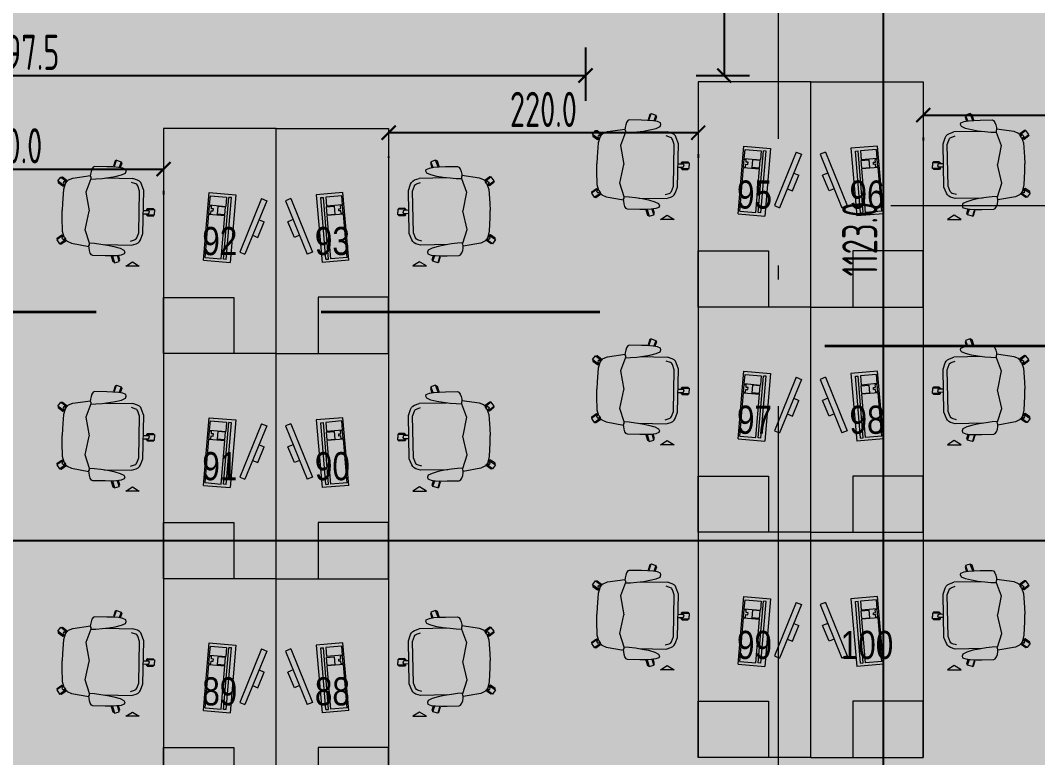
# Model space of a CAD drawing. Extents: x 6529560 to 6558080, y 5579316 to 5588131.
# Drawn here: x 6543841.91 to 6543849.14, y 5579606.23 to 5579611.47 of the extents above; entities that cross this region are included whole.
import ezdxf
from ezdxf.enums import TextEntityAlignment as Align

# ---------------------------------------------------------------- set-up
doc = ezdxf.new("R2010")
doc.units = 0
doc.header["$MEASUREMENT"] = 0
doc.header["$PDSIZE"] = -5
doc.linetypes.add('ACAD_ISO10W100', pattern=[18, 12, -3, 0, -3])
doc.linetypes.add('GR_SOLID', pattern=[0])
doc.layers.get('0').update_dxf_attribs({"color": 2, "linetype": 'CONTINUOUS', "lineweight": 5})
doc.layers.get('Defpoints').update_dxf_attribs({"linetype": 'CONTINUOUS'})
for name, color, linetype, lineweight in [('arch_meble', 5, 'GR_SOLID', 13), ('arch_osie', 181, 'CONTINUOUS', 5), ('arch_powierzchnia', 6, 'CONTINUOUS', 35), ('arch_wymiary', 2, 'CONTINUOUS', 13), ('Szatnia ver poz', 2, 'CONTINUOUS', 5)]:
    doc.layers.add(name, color=color, linetype=linetype, lineweight=lineweight)
doc.styles.add('ISO8', font='iso8.shx', dxfattribs={"width": 0.7})
doc.styles.add('ROMANS', font='romans.shx', dxfattribs={"width": 0.8})
doc.styles.get("Standard").update_dxf_attribs({"font": 'arial.ttf', "width": 0.75})
doc.dimstyles.new('biura', dxfattribs={"dimtxt": 0.25, "dimasz": 0.1, "dimexe": 0.18, "dimexo": 0.0625, "dimgap": 0.04, "dimtad": 1, "dimdec": 1, "dimlfac": 100, "dimzin": 0, "dimdsep": 46, "dimtxsty": 'ISO8', "dimblk": 'ARCHTICK', "dimcen": 0.09, "dimadec": 0, "dimazin": 0, "dimtfac": 1, "dimtdec": 1, "dimtix": 1, "dimtofl": 0, "dimtmove": 0, "dimatfit": 3, "dimldrblk": 'ARCHTICK', "dimfxl": 0.2, "dimfxlon": 1, "dimtolj": 1, "dimtzin": 0, "dimarcsym": 0})
doc.dimstyles.new('D-GB-50', dxfattribs={"dimscale": 50, "dimtxt": 2.5, "dimasz": 2.5, "dimexe": 1, "dimexo": 2, "dimtad": 1, "dimdec": 0, "dimtxsty": 'ROMANS', "dimblk": 'OBLIQUE', "dimcen": 2.5, "dimdle": 1, "dimclrd": 256, "dimclre": 256, "dimclrt": 2, "dimadec": 0, "dimazin": 0, "dimtfac": 1, "dimtdec": 0, "dimtix": 1, "dimtmove": 2, "dimatfit": 3, "dimfxl": 1, "dimarcsym": 0})

# ---------------------------------------------------------------- blocks, each defined once
blk = doc.blocks.new('_ArchTick')
at = {"color": 0, "linetype": 'ByBlock', "const_width": 0.15}
blk.add_lwpolyline([(-0.5, -0.5), (0.5, 0.5)], dxfattribs=at)
blk = doc.blocks.new('*D310')
at = {"layer": 'arch_wymiary', "color": 0, "lineweight": -2, "transparency": 16777216}
for p, q in [((6543827.1929, 5579607.9705), (6543827.1929, 5579607.5906)), ((6543827.1929, 5579607.7706), (6543853.131, 5579607.7706)), ((6543853.131, 5579607.6597), (6543853.131, 5579607.5906))]:
    blk.add_line(p, q, dxfattribs=at)
at = {"layer": 'Defpoints', "color": 0, "transparency": 16777216}
for p in [(6543827.1929, 5579608.9753, -0.0369), (6543853.131, 5579608.941, 7.3022), (6543853.131, 5579607.7706)]:
    blk.add_point(p, dxfattribs=at)
at = {"layer": 'arch_wymiary', "color": 0, "lineweight": -2, "transparency": 16777216, "xscale": 0.1, "yscale": 0.1, "zscale": 0.1, "rotation": 180}
blk.add_blockref('_ArchTick', (6543827.1929, 5579607.7706), dxfattribs=at)
at = {"layer": 'arch_wymiary', "color": 0, "lineweight": -2, "transparency": 16777216, "xscale": 0.1, "yscale": 0.1, "zscale": 0.1}
blk.add_blockref('_ArchTick', (6543853.131, 5579607.7706), dxfattribs=at)
at = {"layer": 'arch_wymiary', "color": 0, "transparency": 16777216, "insert": (6543841.451, 5579607.9356), "char_height": 0.25, "attachment_point": 5, "style": 'ISO8'}
blk.add_mtext('\\A1;2593.8', dxfattribs=at)
blk = doc.blocks.new('*D311')
at = {"layer": 'arch_wymiary', "color": 0, "lineweight": -2, "transparency": 16777216}
for p, q in [((6543848.2434, 5579615.5276), (6543847.8634, 5579615.5276)), ((6543848.0434, 5579615.5276), (6543848.0434, 5579604.2977)), ((6543848.2434, 5579604.2977), (6543847.8634, 5579604.2977))]:
    blk.add_line(p, q, dxfattribs=at)
at = {"layer": 'Defpoints', "color": 0, "transparency": 16777216}
for p in [(6543852.6455, 5579615.5276), (6543848.0434, 5579604.2977), (6543852.6455, 5579604.2977)]:
    blk.add_point(p, dxfattribs=at)
at = {"layer": 'arch_wymiary', "color": 0, "lineweight": -2, "transparency": 16777216, "xscale": 0.1, "yscale": 0.1, "zscale": 0.1}
for p, rotation in [((6543848.0434, 5579615.5276), 90), ((6543848.0434, 5579604.2977), 270)]:
    blk.add_blockref('_ArchTick', p, dxfattribs=dict(at, rotation=rotation))
at = {"layer": 'arch_wymiary', "color": 0, "transparency": 16777216, "insert": (6543847.8784, 5579609.9126), "char_height": 0.25, "attachment_point": 5, "rotation": 90, "style": 'ISO8'}
blk.add_mtext('\\A1;1123.0', dxfattribs=at)
blk = doc.blocks.new('_OBLIQUE')
at = {"color": 0, "linetype": 'ByBlock', "lineweight": -2}
blk.add_line((-0.5, -0.5), (0.5, 0.5), dxfattribs=at)
blk = doc.blocks.new('biurko dostawka')
at = {"layer": 'arch_meble', "color": 0}
for p, q in [((6555863.26, 5577522.73, 7.3), (6555703.26, 5577522.73, 7.3)), ((6555703.26, 5577522.73, 7.3), (6555703.26, 5577442.73, 7.3)), ((6555753.11, 5577512.35, 7.3), (6555754.62, 5577516.06, 7.3)), ((6555754.62, 5577516.06, 7.3), (6555792.6, 5577500.56, 7.3)), ((6555863.26, 5577522.73, 7.3), (6555863.26, 5577442.73, 7.3)), ((6555753.11, 5577512.35, 7.3), (6555791.09, 5577496.86, 7.3)), ((6555768.05, 5577510.58, 7.3), (6555769.56, 5577514.28, 7.3)), ((6555780.68, 5577509.74, 7.3), (6555769.56, 5577514.28, 7.3)), ((6555779.17, 5577506.04, 7.3), (6555780.68, 5577509.74, 7.3)), ((6555791.09, 5577496.86, 7.3), (6555792.6, 5577500.56, 7.3)), ((6555748.8, 5577475.2, 7.3), (6555750.42, 5577494.18, 7.3)), ((6555750.42, 5577494.18, 7.3), (6555798.5, 5577490.1, 7.3)), ((6555751.14, 5577476.01, 7.3), (6555752.11, 5577487.44, 7.3)), ((6555752.11, 5577487.44, 7.3), (6555758.59, 5577486.89, 7.3)), ((6555752.41, 5577490.99, 7.3), (6555752.25, 5577489.12, 7.3)), ((6555796.1, 5577485.4, 7.3), (6555752.25, 5577489.12, 7.3)), ((6555796.25, 5577487.27, 7.3), (6555752.41, 5577490.99, 7.3)), ((6555796.25, 5577487.27, 7.3), (6555796.1, 5577485.4, 7.3)), ((6555796.89, 5577471.12, 7.3), (6555798.5, 5577490.1, 7.3)), ((6555757.62, 5577475.46, 7.3), (6555758.59, 5577486.89, 7.3)), ((6555759.09, 5577486.85, 7.3), (6555758.62, 5577481.39, 7.3)), ((6555758.62, 5577481.39, 7.3), (6555764.1, 5577480.93, 7.3)), ((6555764.57, 5577486.38, 7.3), (6555759.09, 5577486.85, 7.3)), ((6555764.09, 5577474.91, 7.3), (6555765.06, 5577486.34, 7.3)), ((6555764.57, 5577486.38, 7.3), (6555764.1, 5577480.93, 7.3)), ((6555795.95, 5577483.72, 7.3), (6555765.06, 5577486.34, 7.3)), ((6555794.98, 5577472.28, 7.3), (6555795.95, 5577483.72, 7.3)), ((6555796.89, 5577471.12, 7.3), (6555748.8, 5577475.2, 7.3)), ((6555757.62, 5577475.46, 7.3), (6555751.14, 5577476.01, 7.3)), ((6555758.12, 5577475.42, 7.3), (6555758.24, 5577476.91, 7.3)), ((6555763.6, 5577474.95, 7.3), (6555758.12, 5577475.42, 7.3)), ((6555760.24, 5577476.74, 7.3), (6555758.24, 5577476.91, 7.3)), ((6555760.36, 5577478.24, 7.3), (6555760.24, 5577476.74, 7.3)), ((6555761.86, 5577478.11, 7.3), (6555760.36, 5577478.24, 7.3)), ((6555761.73, 5577476.61, 7.3), (6555761.86, 5577478.11, 7.3)), ((6555763.72, 5577476.44, 7.3), (6555761.73, 5577476.61, 7.3)), ((6555763.6, 5577474.95, 7.3), (6555763.72, 5577476.44, 7.3)), ((6555794.98, 5577472.28, 7.3), (6555764.09, 5577474.91, 7.3)), ((6555703.26, 5577442.73, 7.3), (6555863.26, 5577442.73, 7.3)), ((6555760.02, 5577431.44, 7.3), (6555760.1, 5577435.44, 7.3)), ((6555760.73, 5577430.7, 7.3), (6555760.02, 5577431.44, 7.3)), ((6555760.1, 5577435.44, 7.3), (6555760.84, 5577436.16, 7.3)), ((6555760.73, 5577430.58, 7.3), (6555760.84, 5577436.28, 7.3)), ((6555760.73, 5577430.58, 7.3), (6555761.52, 5577430.56, 7.3)), ((6555760.84, 5577436.28, 7.3), (6555762.79, 5577436.24, 7.3)), ((6555761.47, 5577428.4, 7.3), (6555761.54, 5577431.75, 7.3)), ((6555761.54, 5577431.75, 7.3), (6555761.77, 5577432.33, 7.3)), ((6555761.77, 5577432.33, 7.3), (6555762.52, 5577432.51, 7.3)), ((6555762.52, 5577432.51, 7.3), (6555762.71, 5577432.51, 7.3)), ((6555762.91, 5577432.51, 7.3), (6555762.71, 5577432.51, 7.3)), ((6555764.73, 5577436.2, 7.3), (6555762.79, 5577436.24, 7.3)), ((6555763.65, 5577432.29, 7.3), (6555762.91, 5577432.51, 7.3)), ((6555763.86, 5577431.7, 7.3), (6555763.65, 5577432.29, 7.3)), ((6555763.79, 5577428.36, 7.3), (6555763.86, 5577431.7, 7.3)), ((6555764.62, 5577430.5, 7.3), (6555763.84, 5577430.52, 7.3)), ((6555764.62, 5577430.5, 7.3), (6555764.73, 5577436.2, 7.3)), ((6555764.62, 5577430.62, 7.3), (6555765.37, 5577431.34, 7.3)), ((6555765.45, 5577435.33, 7.3), (6555764.73, 5577436.08, 7.3)), ((6555765.37, 5577431.34, 7.3), (6555765.45, 5577435.33, 7.3)), ((6555739.9, 5577424.24, 7.3), (6555738.79, 5577420.96, 7.3)), ((6555740.69, 5577425.57, 7.3), (6555739.9, 5577424.24, 7.3)), ((6555741.62, 5577426.47, 7.3), (6555740.69, 5577425.57, 7.3)), ((6555742.89, 5577427.15, 7.3), (6555741.62, 5577426.47, 7.3)), ((6555742.64, 5577422.98, 7.3), (6555741.62, 5577419.99, 7.3)), ((6555743.06, 5577423.7, 7.3), (6555742.64, 5577422.98, 7.3)), ((6555747.29, 5577428.68, 7.3), (6555742.89, 5577427.15, 7.3)), ((6555743.4, 5577424.03, 7.3), (6555743.06, 5577423.7, 7.3)), ((6555744.1, 5577424.41, 7.3), (6555743.4, 5577424.03, 7.3)), ((6555747.77, 5577425.68, 7.3), (6555744.1, 5577424.41, 7.3)), ((6555777.98, 5577428.08, 7.3), (6555747.29, 5577428.68, 7.3)), ((6555777.38, 5577425.1, 7.3), (6555747.77, 5577425.68, 7.3)), ((6555781, 5577423.68, 7.3), (6555777.38, 5577425.1, 7.3)), ((6555782.32, 5577426.37, 7.3), (6555777.98, 5577428.08, 7.3)), ((6555781.68, 5577423.28, 7.3), (6555781, 5577423.68, 7.3)), ((6555782.01, 5577422.93, 7.3), (6555781.68, 5577423.28, 7.3)), ((6555782.4, 5577422.2, 7.3), (6555782.01, 5577422.93, 7.3)), ((6555783.55, 5577425.64, 7.3), (6555782.32, 5577426.37, 7.3)), ((6555783.3, 5577419.17, 7.3), (6555782.4, 5577422.2, 7.3)), ((6555784.45, 5577424.71, 7.3), (6555783.55, 5577425.64, 7.3)), ((6555785.18, 5577423.34, 7.3), (6555784.45, 5577424.71, 7.3)), ((6555786.17, 5577420.02, 7.3), (6555785.18, 5577423.34, 7.3)), ((6555797.96, 5577420.73, 7.3), (6555800.98, 5577425.52, 7.3)), ((6555800.98, 5577425.52, 7.3), (6555800.98, 5577415.94, 7.3)), ((6555732.39, 5577415.98, 7.3), (6555731.44, 5577413.75, 7.3)), ((6555733.58, 5577416.27, 7.3), (6555732.39, 5577415.98, 7.3)), ((6555735.02, 5577415.7, 7.3), (6555733.58, 5577416.27, 7.3)), ((6555736.26, 5577412.86, 7.3), (6555735.02, 5577415.7, 7.3)), ((6555738.41, 5577401.54, 7.3), (6555738.79, 5577420.96, 7.3)), ((6555785.78, 5577400.6, 7.3), (6555786.17, 5577420.02, 7.3)), ((6555789.73, 5577414.62, 7.3), (6555791.18, 5577415.13, 7.3)), ((6555791.18, 5577415.13, 7.3), (6555792.37, 5577414.8, 7.3)), ((6555792.37, 5577414.8, 7.3), (6555793.23, 5577412.54, 7.3)), ((6555800.98, 5577415.94, 7.3), (6555797.96, 5577420.73, 7.3)), ((6555725.77, 5577409.33, 7.3), (6555726.92, 5577412.64, 7.3)), ((6555730.65, 5577407.64, 7.3), (6555725.77, 5577409.33, 7.3)), ((6555725.89, 5577409.29, 7.3), (6555726.34, 5577408.36, 7.3)), ((6555726.34, 5577408.36, 7.3), (6555730.12, 5577407.05, 7.3)), ((6555726.92, 5577412.64, 7.3), (6555731, 5577411.22, 7.3)), ((6555727, 5577412.61, 7.3), (6555727.98, 5577413.09, 7.3)), ((6555727.98, 5577413.09, 7.3), (6555731.13, 5577411.99, 7.3)), ((6555730.89, 5577410.61, 7.3), (6555730.59, 5577406.74, 7.3)), ((6555731.44, 5577413.75, 7.3), (6555730.89, 5577410.61, 7.3)), ((6555737.36, 5577408.44, 7.3), (6555736.26, 5577412.86, 7.3)), ((6555738.11, 5577403.96, 7.3), (6555737.36, 5577408.44, 7.3)), ((6555787.1, 5577407.45, 7.3), (6555788.38, 5577411.83, 7.3)), ((6555788.38, 5577411.83, 7.3), (6555789.73, 5577414.62, 7.3)), ((6555793.23, 5577412.54, 7.3), (6555793.65, 5577409.37, 7.3)), ((6555796.66, 5577411.73, 7.3), (6555793.46, 5577410.76, 7.3)), ((6555797.7, 5577411.24, 7.3), (6555793.57, 5577409.99, 7.3)), ((6555793.65, 5577409.37, 7.3), (6555793.8, 5577405.49, 7.3)), ((6555793.77, 5577406.39, 7.3), (6555798.71, 5577407.89, 7.3)), ((6555797.62, 5577411.22, 7.3), (6555796.66, 5577411.73, 7.3)), ((6555798.71, 5577407.89, 7.3), (6555797.7, 5577411.24, 7.3)), ((6555798.6, 5577407.86, 7.3), (6555798.11, 5577406.95, 7.3)), ((6555730.12, 5577407.05, 7.3), (6555730.63, 5577407.3, 7.3)), ((6555730.43, 5577402.43, 7.3), (6555730.28, 5577393.77, 7.3)), ((6555730.59, 5577406.74, 7.3), (6555730.43, 5577402.43, 7.3)), ((6555738.71, 5577399.07, 7.3), (6555738.11, 5577403.96, 7.3)), ((6555785.39, 5577398.15, 7.3), (6555786.17, 5577403.01, 7.3)), ((6555786.17, 5577403.01, 7.3), (6555787.1, 5577407.45, 7.3)), ((6555793.79, 5577401.19, 7.3), (6555793.6, 5577392.52, 7.3)), ((6555794.28, 5577405.79, 7.3), (6555793.78, 5577406.05, 7.3)), ((6555793.8, 5577405.49, 7.3), (6555793.79, 5577401.19, 7.3)), ((6555798.11, 5577406.95, 7.3), (6555794.28, 5577405.79, 7.3)), ((6555730.28, 5577393.77, 7.3), (6555730.71, 5577392.78, 7.3)), ((6555739.07, 5577394.67, 7.3), (6555738.71, 5577399.07, 7.3)), ((6555739.19, 5577391.21, 7.3), (6555739.07, 5577394.67, 7.3)), ((6555784.59, 5577390.32, 7.3), (6555784.85, 5577393.77, 7.3)), ((6555784.85, 5577393.77, 7.3), (6555785.39, 5577398.15, 7.3)), ((6555730.71, 5577392.78, 7.3), (6555732.06, 5577391.85, 7.3)), ((6555732.06, 5577391.85, 7.3), (6555733.81, 5577391.2, 7.3)), ((6555733.81, 5577391.2, 7.3), (6555735.72, 5577390.79, 7.3)), ((6555735.72, 5577390.79, 7.3), (6555737.2, 5577390.67, 7.3)), ((6555738.5, 5577378.15, 7.3), (6555736.74, 5577390.71, 7.3)), ((6555737.2, 5577390.67, 7.3), (6555737.85, 5577391.01, 7.3)), ((6555737.85, 5577391.01, 7.3), (6555738.83, 5577391.05, 7.3)), ((6555738.83, 5577391.05, 7.3), (6555738.96, 5577391, 7.3)), ((6555738.96, 5577391, 7.3), (6555739.19, 5577391.21, 7.3)), ((6555738.96, 5577391, 7.3), (6555748.47, 5577387.48, 7.3)), ((6555748.47, 5577387.48, 7.3), (6555761.81, 5577389.93, 7.3)), ((6555775.18, 5577386.96, 7.3), (6555761.94, 5577389.93, 7.3)), ((6555784.82, 5577390.1, 7.3), (6555775.18, 5577386.96, 7.3)), ((6555784.82, 5577390.1, 7.3), (6555784.59, 5577390.32, 7.3)), ((6555784.77, 5577377.24, 7.3), (6555787.03, 5577389.72, 7.3)), ((6555784.95, 5577390.14, 7.3), (6555784.82, 5577390.1, 7.3)), ((6555785.92, 5577390.07, 7.3), (6555784.95, 5577390.14, 7.3)), ((6555786.57, 5577389.7, 7.3), (6555785.92, 5577390.07, 7.3)), ((6555788.04, 5577389.76, 7.3), (6555786.57, 5577389.7, 7.3)), ((6555789.96, 5577390.09, 7.3), (6555788.04, 5577389.76, 7.3)), ((6555791.75, 5577390.67, 7.3), (6555789.96, 5577390.09, 7.3)), ((6555793.13, 5577391.55, 7.3), (6555791.75, 5577390.67, 7.3)), ((6555793.6, 5577392.52, 7.3), (6555793.13, 5577391.55, 7.3)), ((6555737.67, 5577370.91, 7.3), (6555740.09, 5577374.1, 7.3)), ((6555737.77, 5577369.76, 7.3), (6555740.93, 5577373.94, 7.3)), ((6555739.78, 5577375.16, 7.3), (6555738.5, 5577378.15, 7.3)), ((6555739.98, 5577374.94, 7.3), (6555739.78, 5577375.16, 7.3)), ((6555740.15, 5577374.8, 7.3), (6555739.98, 5577374.94, 7.3)), ((6555740.09, 5577374.1, 7.3), (6555740.61, 5577374.17, 7.3)), ((6555740.38, 5577374.71, 7.3), (6555740.15, 5577374.8, 7.3)), ((6555740.69, 5577373.98, 7.3), (6555740.38, 5577374.71, 7.3)), ((6555744.13, 5577372.36, 7.3), (6555740.56, 5577367.65, 7.3)), ((6555741.36, 5577373.86, 7.3), (6555740.69, 5577373.98, 7.3)), ((6555740.94, 5577372.3, 7.3), (6555741.7, 5577373.6, 7.3)), ((6555740.94, 5577372.3, 7.3), (6555741.42, 5577371.68, 7.3)), ((6555742.66, 5577372.84, 7.3), (6555741.36, 5577373.86, 7.3)), ((6555741.42, 5577371.68, 7.3), (6555742.14, 5577371.39, 7.3)), ((6555742.14, 5577371.39, 7.3), (6555742.67, 5577371.72, 7.3)), ((6555742.66, 5577372.84, 7.3), (6555746.62, 5577371.55, 7.3)), ((6555742.67, 5577371.72, 7.3), (6555743.34, 5577372.62, 7.3)), ((6555744.07, 5577371.08, 7.3), (6555743.93, 5577372.1, 7.3)), ((6555746.62, 5577371.55, 7.3), (6555756.41, 5577370.81, 7.3)), ((6555780.41, 5577372.1, 7.3), (6555776.39, 5577370.97, 7.3)), ((6555778.91, 5577371.68, 7.3), (6555782.29, 5577366.83, 7.3)), ((6555778.92, 5577370.39, 7.3), (6555779.1, 5577371.41, 7.3)), ((6555780.35, 5577370.98, 7.3), (6555779.71, 5577371.9, 7.3)), ((6555780.41, 5577372.1, 7.3), (6555781.74, 5577373.06, 7.3)), ((6555782.1, 5577371.49, 7.3), (6555781.4, 5577372.81, 7.3)), ((6555782.1, 5577371.49, 7.3), (6555781.6, 5577370.89, 7.3)), ((6555781.74, 5577373.06, 7.3), (6555782.42, 5577373.16, 7.3)), ((6555785.16, 5577368.83, 7.3), (6555782.17, 5577373.13, 7.3)), ((6555782.42, 5577373.16, 7.3), (6555782.75, 5577373.87, 7.3)), ((6555783.02, 5577373.25, 7.3), (6555782.5, 5577373.34, 7.3)), ((6555782.75, 5577373.87, 7.3), (6555782.99, 5577373.96, 7.3)), ((6555782.99, 5577373.96, 7.3), (6555783.16, 5577374.09, 7.3)), ((6555785.31, 5577369.97, 7.3), (6555783.02, 5577373.25, 7.3)), ((6555783.16, 5577374.09, 7.3), (6555783.37, 5577374.3, 7.3)), ((6555783.37, 5577374.3, 7.3), (6555784.77, 5577377.24, 7.3)), ((6555737.82, 5577369.83, 7.3), (6555737.67, 5577370.91, 7.3)), ((6555740.56, 5577367.65, 7.3), (6555737.77, 5577369.76, 7.3)), ((6555741.09, 5577367.81, 7.3), (6555741.66, 5577367.89, 7.3)), ((6555741.66, 5577367.89, 7.3), (6555744.07, 5577371.08, 7.3)), ((6555756.41, 5577370.81, 7.3), (6555761.5, 5577370.67, 7.3)), ((6555766.58, 5577370.61, 7.3), (6555761.5, 5577370.67, 7.3)), ((6555776.39, 5577370.97, 7.3), (6555766.58, 5577370.61, 7.3)), ((6555781.21, 5577367.11, 7.3), (6555778.92, 5577370.39, 7.3)), ((6555780.87, 5577370.62, 7.3), (6555780.35, 5577370.98, 7.3)), ((6555781.6, 5577370.89, 7.3), (6555780.87, 5577370.62, 7.3)), ((6555781.77, 5577367.01, 7.3), (6555781.21, 5577367.11, 7.3)), ((6555782.29, 5577366.83, 7.3), (6555785.16, 5577368.83, 7.3)), ((6555785.12, 5577368.9, 7.3), (6555785.31, 5577369.97, 7.3))]:
    blk.add_line(p, q, dxfattribs=at)
at = {"layer": 'arch_meble', "color": 0, "extrusion": (0, 0, -1)}
blk.add_line((6555746.26, 5577522.73, 7.3), (6555704.26, 5577522.73, 7.3), dxfattribs=at)
at = {"layer": 'arch_meble', "color": 0, "elevation": 7.3}
blk.add_lwpolyline([(6555863.26, 5577442.73), (6555823.26, 5577442.73), (6555823.26, 5577492.73), (6555863.26, 5577492.73)], close=True, dxfattribs=at)
blk = doc.blocks.new('*D1126')
at = {"layer": 'Defpoints', "color": 0, "transparency": 16777216}
for p in [(6543845.9289, 5579612.6477), (6543837.9539, 5579611.1227), (6543845.9289, 5579611.0748)]:
    blk.add_point(p, dxfattribs=at)
at = {"layer": 'Szatnia ver poz', "color": 0, "lineweight": -2, "transparency": 16777216}
for p, q in [((6543845.9289, 5579611.2748), (6543845.9289, 5579610.8948)), ((6543837.9539, 5579611.0748), (6543837.9539, 5579610.8948)), ((6543837.9539, 5579611.0748), (6543845.9289, 5579611.0748))]:
    blk.add_line(p, q, dxfattribs=at)
at = {"layer": 'Szatnia ver poz', "color": 0, "lineweight": -2, "transparency": 16777216, "xscale": 0.1, "yscale": 0.1, "zscale": 0.1, "rotation": 180}
blk.add_blockref('_ArchTick', (6543837.9539, 5579611.0748), dxfattribs=at)
at = {"layer": 'Szatnia ver poz', "color": 0, "lineweight": -2, "transparency": 16777216, "xscale": 0.1, "yscale": 0.1, "zscale": 0.1}
blk.add_blockref('_ArchTick', (6543845.9289, 5579611.0748), dxfattribs=at)
at = {"layer": 'Szatnia ver poz', "color": 0, "transparency": 16777216, "insert": (6543841.9414, 5579611.2398), "char_height": 0.25, "attachment_point": 5, "style": 'ISO8'}
blk.add_mtext('\\A1;797.5', dxfattribs=at)
blk = doc.blocks.new('*D1128')
at = {"layer": 'Defpoints', "color": 0, "transparency": 16777216}
for p in [(6543845.9289, 5579615.4576), (6543837.9539, 5579611.0748), (6543846.9146, 5579611.0748)]:
    blk.add_point(p, dxfattribs=at)
at = {"layer": 'Szatnia ver poz', "color": 0, "lineweight": -2, "transparency": 16777216}
for p, q in [((6543846.7146, 5579615.4576), (6543847.0946, 5579615.4576)), ((6543846.9146, 5579615.4576), (6543846.9146, 5579611.0748)), ((6543846.7146, 5579611.0748), (6543847.0946, 5579611.0748))]:
    blk.add_line(p, q, dxfattribs=at)
at = {"layer": 'Szatnia ver poz', "color": 0, "lineweight": -2, "transparency": 16777216, "xscale": 0.1, "yscale": 0.1, "zscale": 0.1}
for p, rotation in [((6543846.9146, 5579615.4576), 90), ((6543846.9146, 5579611.0748), 270)]:
    blk.add_blockref('_ArchTick', p, dxfattribs=dict(at, rotation=rotation))
at = {"layer": 'Szatnia ver poz', "color": 0, "transparency": 16777216, "insert": (6543846.7496, 5579613.2662), "char_height": 0.25, "attachment_point": 5, "rotation": 90, "style": 'ISO8'}
blk.add_mtext('\\A1;438.3', dxfattribs=at)
blk = doc.blocks.new('*D1131')
at = {"layer": 'arch_wymiary', "color": 0, "lineweight": -2, "transparency": 16777216}
for p, q in [((6543850.5298, 5579610.594), (6543850.5298, 5579610.974)), ((6543848.3298, 5579610.794), (6543850.5298, 5579610.794)), ((6543848.3298, 5579610.634), (6543848.3298, 5579610.614))]:
    blk.add_line(p, q, dxfattribs=at)
at = {"layer": 'Defpoints', "color": 0, "transparency": 16777216}
for p in [(6543848.3298, 5579610.9939, 7.2191), (6543850.5298, 5579610.794), (6543850.5298, 5579609.9526)]:
    blk.add_point(p, dxfattribs=at)
at = {"layer": 'arch_wymiary', "color": 0, "lineweight": -2, "transparency": 16777216, "xscale": 0.1, "yscale": 0.1, "zscale": 0.1, "rotation": 180}
blk.add_blockref('_ArchTick', (6543848.3298, 5579610.794), dxfattribs=at)
at = {"layer": 'arch_wymiary', "color": 0, "lineweight": -2, "transparency": 16777216, "xscale": 0.1, "yscale": 0.1, "zscale": 0.1}
blk.add_blockref('_ArchTick', (6543850.5298, 5579610.794), dxfattribs=at)
at = {"layer": 'arch_wymiary', "color": 0, "transparency": 16777216, "insert": (6543849.4298, 5579610.959), "char_height": 0.25, "attachment_point": 5, "style": 'ISO8'}
blk.add_mtext('\\A1;220.0', dxfattribs=at)
blk = doc.blocks.new('*D1132')
at = {"layer": 'arch_wymiary', "color": 0, "lineweight": -2, "transparency": 16777216}
for p, q in [((6543844.5299, 5579610.6693), (6543846.7299, 5579610.6693)), ((6543846.7299, 5579610.5158), (6543846.7299, 5579610.4893)), ((6543844.5299, 5579610.5003), (6543844.5299, 5579610.4893))]:
    blk.add_line(p, q, dxfattribs=at)
at = {"layer": 'Defpoints', "color": 0, "transparency": 16777216}
for p in [(6543846.7299, 5579610.9939, 7.2191), (6543844.5299, 5579610.6993, 7.2191), (6543846.7299, 5579610.6693)]:
    blk.add_point(p, dxfattribs=at)
at = {"layer": 'arch_wymiary', "color": 0, "lineweight": -2, "transparency": 16777216, "xscale": 0.1, "yscale": 0.1, "zscale": 0.1, "rotation": 180}
blk.add_blockref('_ArchTick', (6543844.5299, 5579610.6693), dxfattribs=at)
at = {"layer": 'arch_wymiary', "color": 0, "lineweight": -2, "transparency": 16777216, "xscale": 0.1, "yscale": 0.1, "zscale": 0.1}
blk.add_blockref('_ArchTick', (6543846.7299, 5579610.6693), dxfattribs=at)
at = {"layer": 'arch_wymiary', "color": 0, "transparency": 16777216, "insert": (6543845.6299, 5579610.8343), "char_height": 0.25, "attachment_point": 5, "style": 'ISO8'}
blk.add_mtext('\\A1;220.0', dxfattribs=at)
blk = doc.blocks.new('*D1135')
at = {"layer": 'arch_wymiary', "color": 0, "lineweight": -2, "transparency": 16777216}
for p, q in [((6543840.7301, 5579610.4108), (6543842.9301, 5579610.4108)), ((6543840.7301, 5579610.2554), (6543840.7301, 5579610.2308)), ((6543842.9301, 5579610.2554), (6543842.9301, 5579610.2308))]:
    blk.add_line(p, q, dxfattribs=at)
at = {"layer": 'Defpoints', "color": 0, "transparency": 16777216}
for p in [(6543840.7301, 5579610.6988, 7.2191), (6543842.9301, 5579610.6988, 7.2191), (6543842.9301, 5579610.4108)]:
    blk.add_point(p, dxfattribs=at)
at = {"layer": 'arch_wymiary', "color": 0, "lineweight": -2, "transparency": 16777216, "xscale": 0.1, "yscale": 0.1, "zscale": 0.1, "rotation": 180}
blk.add_blockref('_ArchTick', (6543840.7301, 5579610.4108), dxfattribs=at)
at = {"layer": 'arch_wymiary', "color": 0, "lineweight": -2, "transparency": 16777216, "xscale": 0.1, "yscale": 0.1, "zscale": 0.1}
blk.add_blockref('_ArchTick', (6543842.9301, 5579610.4108), dxfattribs=at)
at = {"layer": 'arch_wymiary', "color": 0, "transparency": 16777216, "insert": (6543841.8301, 5579610.5758), "char_height": 0.25, "attachment_point": 5, "style": 'ISO8'}
blk.add_mtext('\\A1;220.0', dxfattribs=at)

msp = doc.modelspace()

# ---------------------------------------------------------------- linework, layer by layer
at = {"layer": 'arch_osie', "linetype": 'ACAD_ISO10W100', "ltscale": 0.3, "extrusion": (-4.94832e-09, -8.0265e-10, 1)}
for points in [[(6543847.2997, 5579599.6258), (6543847.2997, 5579618.1396)], [(6543848.0997, 5579610.1526), (6543858.1047, 5579610.1526)]]:
    msp.add_lwpolyline(points, dxfattribs=at)
at = {"layer": 'arch_powierzchnia'}
for p, q in [((6543842.4501, 5579609.394, 7.2191), (6543841.1501, 5579609.394, 7.2191)), ((6543846.0299, 5579609.394, 7.2191), (6543844.0499, 5579609.394, 7.2191)), ((6543850.5298, 5579609.1527), (6543847.6298, 5579609.1527))]:
    msp.add_line(p, q, dxfattribs=at)

# ---------------------------------------------------------------- block references
at = {"layer": 'arch_meble', "color": 0, "yscale": 0.00999925254474, "zscale": 0.00999925254474}
for p, xscale, rotation in [((6488076.4718, 5645163.162, 7.146), 0.00999925254474, 269.9999997752803), ((6599618.5887, 5645163.1614, 7.146), -0.00999925254474, 89.9999995517688), ((6488072.6719, 5645162.8315, 7.146), 0.00999925254474, 269.9999997752803), ((6599614.7888, 5645162.8314, 7.146), -0.00999925254474, 89.9999995517688), ((6488076.4718, 5645161.5621, 7.146), 0.00999925254474, 269.9999997752803), ((6599618.5887, 5645161.5615, 7.146), -0.00999925254474, 89.9999995517688), ((6488072.6719, 5645161.2322, 7.146), 0.00999925254474, 269.9999997752803), ((6599614.7888, 5645161.2315, 7.146), -0.00999925254474, 89.9999995517688), ((6488076.4718, 5645159.9623, 7.146), 0.00999925254474, 269.9999997752803), ((6599618.5887, 5645159.9616, 7.146), -0.00999925254474, 89.9999995517688), ((6488072.6719, 5645159.6323, 7.146), 0.00999925254474, 269.9999997752803), ((6599614.7888, 5645159.6316, 7.146), -0.00999925254474, 89.9999995517688)]:
    msp.add_blockref('biurko dostawka', p, dxfattribs=dict(at, xscale=xscale, rotation=rotation))

# ---------------------------------------------------------------- texts
at = {"color": 1, "width": 0.8}
for s, p in [('95', (6543847.1299, 5579610.2294)), ('96', (6543847.9298, 5579610.2294)), ('92', (6543843.33, 5579609.8989)), ('93', (6543844.13, 5579609.8994)), ('97', (6543847.1299, 5579608.6295)), ('98', (6543847.9298, 5579608.6295)), ('91', (6543843.33, 5579608.2995)), ('90', (6543844.13, 5579608.2995)), ('99', (6543847.1299, 5579607.0296)), ('100', (6543847.9298, 5579607.0296)), ('89', (6543843.33, 5579606.6996)), ('88', (6543844.13, 5579606.6996))]:
    msp.add_text(s, height=0.2, dxfattribs=at).set_placement(p, align=Align.MIDDLE_CENTER)

# ---------------------------------------------------------------- dimensions: what is measured, and where the dimension line sits
at = {"layer": 'arch_wymiary'}
dim = msp.add_linear_dim(base=(6543848.0434, 5579604.2977), p1=(6543852.6455, 5579615.5276, -7.3391), p2=(6543852.6455, 5579604.2977, 0), angle=90, dimstyle='biura', dxfattribs=at)
dim.commit()
dim.dimension.update_dxf_attribs({"geometry": '*D311', "text_midpoint": (6543847.8784, 5579609.9126)})
for base, p1, p2, picture, middle in [((6543850.5298, 5579610.794), (6543848.3298, 5579610.9939, 7.2191), (6543850.5298, 5579609.9526), '*D1131', (6543849.4298, 5579610.959)), ((6543846.7299, 5579610.6693), (6543844.5299, 5579610.6993, 7.2191), (6543846.7299, 5579610.9939, 7.2191), '*D1132', (6543845.6299, 5579610.8343)), ((6543842.9301, 5579610.4108), (6543840.7301, 5579610.6988, 7.2191), (6543842.9301, 5579610.6988, 7.2191), '*D1135', (6543841.8301, 5579610.5758))]:
    dim = msp.add_linear_dim(base=base, p1=p1, p2=p2, dimstyle='biura', override={"dimarcsym": 2}, dxfattribs=at)
    dim.commit()
    dim.dimension.update_dxf_attribs({"geometry": picture, "text_midpoint": middle})
dim = msp.add_linear_dim(base=(6543853.131, 5579607.7706, -7.3655), p1=(6543827.1929, 5579608.9753, -7.4023), p2=(6543853.131, 5579608.941, -0.0632), dimstyle='biura', dxfattribs=at)
dim.commit()
dim.dimension.update_dxf_attribs({"geometry": '*D310', "text_midpoint": (6543841.451, 5579607.7706, -7.3655), "dimtype": 160})
at = {"layer": 'Szatnia ver poz'}
dim = msp.add_linear_dim(base=(6543846.9146, 5579611.0748), p1=(6543845.9289, 5579615.4576), p2=(6543837.9539, 5579611.0748), angle=90, dimstyle='biura', override={"dimarcsym": 2}, dxfattribs=at)
dim.commit()
dim.dimension.update_dxf_attribs({"geometry": '*D1128', "text_midpoint": (6543846.7496, 5579613.2662)})
dim = msp.add_linear_dim(base=(6543845.9289, 5579611.0748), p1=(6543837.9539, 5579611.1227), p2=(6543845.9289, 5579612.6477), dimstyle='biura', override={"dimarcsym": 2}, dxfattribs=at)
dim.commit()
dim.dimension.update_dxf_attribs({"geometry": '*D1126', "text_midpoint": (6543841.9414, 5579611.2398)})

# ---------------------------------------------------------------- leaders
at = {"color": 1}
for points in [[(6543807.9328, 5579535.0595, -14.4258), (6543808.7702, 5579536.5599, -14.4258), (6543816.3451, 5579536.5599, -14.4258)], [(6543788.8584, 5579497.6965, -27.825), (6543789.6957, 5579499.1969, -27.825), (6543797.2706, 5579499.1969, -27.825)]]:
    msp.add_leader(points, dimstyle='D-GB-50', override={"dimclrd": 0}, dxfattribs=at)

doc.saveas('drawing.dxf')
